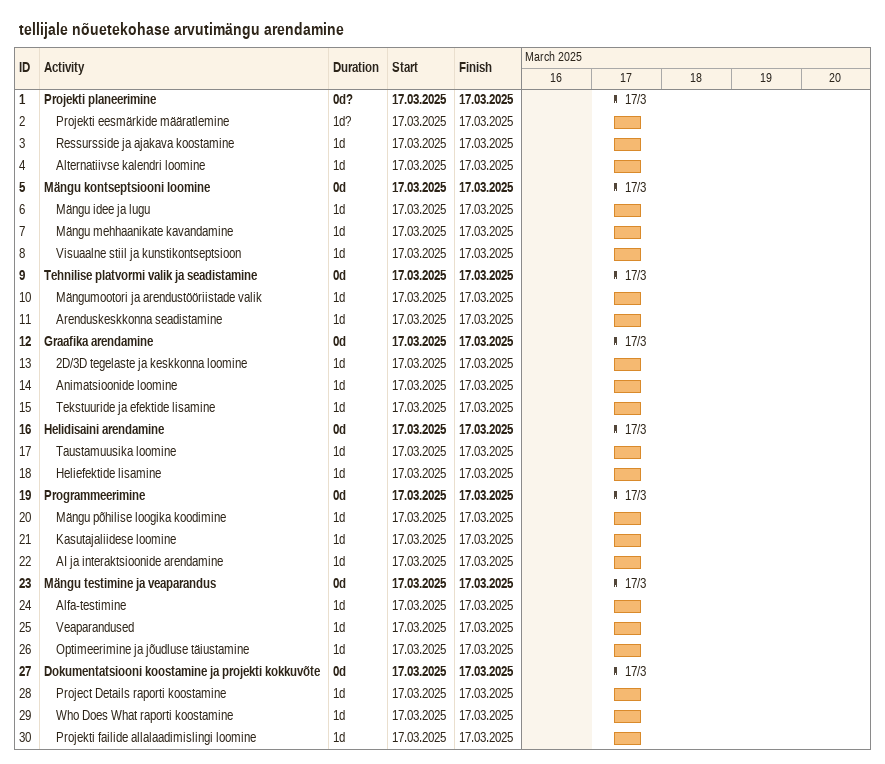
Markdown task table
tellijale nõuetekohase arvutimängu arendamine

| ID | Level | Task | Duration | Start | Finish |
|---|---|---|---|---|---|
| 1 | 1 | **Projekti planeerimine** | 0d? | 2025-03-17 | 2025-03-17 |
| 2 | 2 | Projekti eesmärkide määratlemine | 1d? | 2025-03-17 | 2025-03-17 |
| 3 | 2 | Ressursside ja ajakava koostamine | 1d | 2025-03-17 | 2025-03-17 |
| 4 | 2 | Alternatiivse kalendri loomine | 1d | 2025-03-17 | 2025-03-17 |
| 5 | 1 | **Mängu kontseptsiooni loomine** | 0d | 2025-03-17 | 2025-03-17 |
| 6 | 2 | Mängu idee ja lugu | 1d | 2025-03-17 | 2025-03-17 |
| 7 | 2 | Mängu mehhaanikate kavandamine | 1d | 2025-03-17 | 2025-03-17 |
| 8 | 2 | Visuaalne stiil ja kunstikontseptsioon | 1d | 2025-03-17 | 2025-03-17 |
| 9 | 1 | **Tehnilise platvormi valik ja seadistamine** | 0d | 2025-03-17 | 2025-03-17 |
| 10 | 2 | Mängumootori ja arendustööriistade valik | 1d | 2025-03-17 | 2025-03-17 |
| 11 | 2 | Arenduskeskkonna seadistamine | 1d | 2025-03-17 | 2025-03-17 |
| 12 | 1 | **Graafika arendamine** | 0d | 2025-03-17 | 2025-03-17 |
| 13 | 2 | 2D/3D tegelaste ja keskkonna loomine | 1d | 2025-03-17 | 2025-03-17 |
| 14 | 2 | Animatsioonide loomine | 1d | 2025-03-17 | 2025-03-17 |
| 15 | 2 | Tekstuuride ja efektide lisamine | 1d | 2025-03-17 | 2025-03-17 |
| 16 | 1 | **Helidisaini arendamine** | 0d | 2025-03-17 | 2025-03-17 |
| 17 | 2 | Taustamuusika loomine | 1d | 2025-03-17 | 2025-03-17 |
| 18 | 2 | Heliefektide lisamine | 1d | 2025-03-17 | 2025-03-17 |
| 19 | 1 | **Programmeerimine** | 0d | 2025-03-17 | 2025-03-17 |
| 20 | 2 | Mängu põhilise loogika koodimine | 1d | 2025-03-17 | 2025-03-17 |
| 21 | 2 | Kasutajaliidese loomine | 1d | 2025-03-17 | 2025-03-17 |
| 22 | 2 | AI ja interaktsioonide arendamine | 1d | 2025-03-17 | 2025-03-17 |
| 23 | 1 | **Mängu testimine ja veaparandus** | 0d | 2025-03-17 | 2025-03-17 |
| 24 | 2 | Alfa-testimine | 1d | 2025-03-17 | 2025-03-17 |
| 25 | 2 | Veaparandused | 1d | 2025-03-17 | 2025-03-17 |
| 26 | 2 | Optimeerimine ja jõudluse täiustamine | 1d | 2025-03-17 | 2025-03-17 |
| 27 | 1 | **Dokumentatsiooni koostamine ja projekti kokkuvõte** | 0d | 2025-03-17 | 2025-03-17 |
| 28 | 2 | Project Details raporti koostamine | 1d | 2025-03-17 | 2025-03-17 |
| 29 | 2 | Who Does What raporti koostamine | 1d | 2025-03-17 | 2025-03-17 |
| 30 | 2 | Projekti failide allalaadimislingi loomine | 1d | 2025-03-17 | 2025-03-17 |
